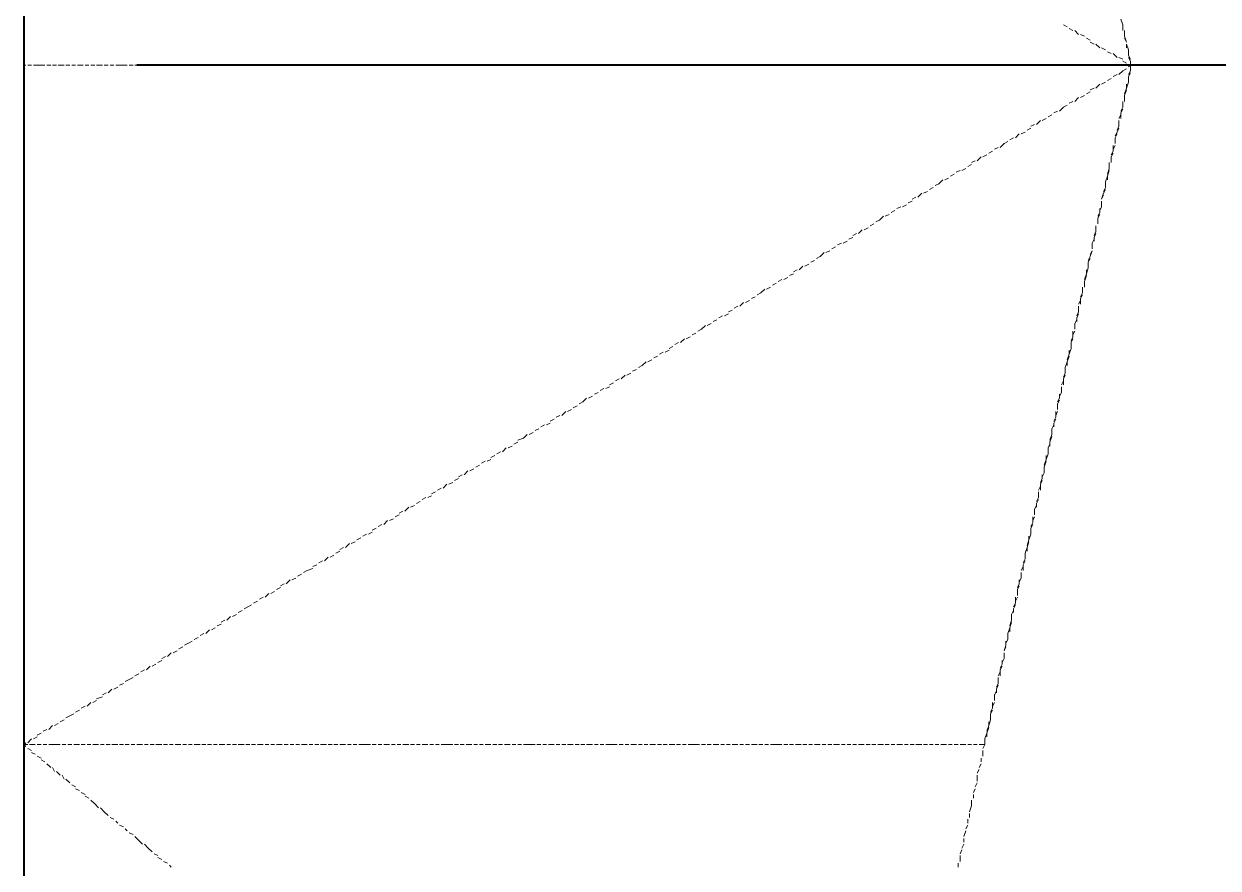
# Model space of a CAD drawing. Extents: x 8 to 21351, y 0 to 420.
# Drawn here: x 15812.59 to 15825.79, y 345.11 to 354.45 of the extents above; entities that cross this region are included whole.
import ezdxf

# ---------------------------------------------------------------- set-up
doc = ezdxf.new("R2010")
doc.units = 0

msp = doc.modelspace()

# ---------------------------------------------------------------- linework, layer by layer
at = {"color": 7, "lineweight": 40}
for p, q in [((15812.587, 397.743), (15812.587, 310.219)), ((15841.332, 353.991), (15813.836, 353.991))]:
    msp.add_line(p, q, dxfattribs=at)
at = {"color": 7, "lineweight": 25}
msp.add_line((15812.587, 357.568), (15812.587, 337.566), dxfattribs=at)
at = {"color": 7, "lineweight": 5}
for p, q in [((15812.587, 354.394), (15812.587, 354.436)), ((15824.081, 354.436), (15824.123, 354.415)), ((15824.737, 354.436), (15824.716, 354.499)), ((15824.737, 354.394), (15824.737, 354.436)), ((15824.737, 354.372), (15824.737, 354.415)), ((15812.587, 354.309), (15812.587, 354.372)), ((15812.587, 354.245), (15812.587, 354.288)), ((15824.144, 354.394), (15824.187, 354.372)), ((15824.208, 354.372), (15824.25, 354.33)), ((15824.271, 354.33), (15824.314, 354.309)), ((15824.335, 354.288), (15824.377, 354.267)), ((15824.758, 354.33), (15824.758, 354.372)), ((15824.758, 354.309), (15824.758, 354.351)), ((15824.779, 354.245), (15824.758, 354.309)), ((15824.779, 354.245), (15824.758, 354.288)), ((15812.587, 354.182), (15812.587, 354.224)), ((15812.587, 354.097), (15812.587, 354.161)), ((15824.377, 354.245), (15824.42, 354.224)), ((15824.441, 354.224), (15824.483, 354.182)), ((15824.504, 354.182), (15824.547, 354.161)), ((15824.801, 354.161), (15824.779, 354.224)), ((15824.779, 354.182), (15824.779, 354.224)), ((15824.801, 354.118), (15824.801, 354.161)), ((15812.587, 354.034), (15812.587, 354.097)), ((15812.587, 353.991), (15812.587, 354.012)), ((15824.568, 354.139), (15824.61, 354.118)), ((15824.631, 354.118), (15824.674, 354.076)), ((15824.695, 354.076), (15824.737, 354.055)), ((15824.737, 354.034), (15824.779, 354.012)), ((15824.801, 354.097), (15824.801, 354.139)), ((15824.822, 354.055), (15824.801, 354.097)), ((15824.822, 354.034), (15824.801, 354.076)), ((15824.822, 353.991), (15824.822, 354.034)), ((15824.822, 353.991), (15824.822, 354.012)), ((15812.609, 353.991), (15812.587, 353.991)), ((15812.587, 353.991), (15812.587, 353.949)), ((15812.587, 353.928), (15812.587, 353.885)), ((15812.672, 353.991), (15812.63, 353.991)), ((15812.757, 353.991), (15812.693, 353.991)), ((15812.82, 353.991), (15812.757, 353.991)), ((15812.884, 353.991), (15812.841, 353.991)), ((15812.947, 353.991), (15812.905, 353.991)), ((15813.032, 353.991), (15812.968, 353.991)), ((15813.095, 353.991), (15813.053, 353.991)), ((15813.159, 353.991), (15813.117, 353.991)), ((15813.244, 353.991), (15813.18, 353.991)), ((15813.307, 353.991), (15813.265, 353.991)), ((15813.371, 353.991), (15813.328, 353.991)), ((15813.455, 353.991), (15813.392, 353.991)), ((15813.519, 353.991), (15813.476, 353.991)), ((15813.582, 353.991), (15813.54, 353.991)), ((15813.667, 353.991), (15813.603, 353.991)), ((15813.73, 353.991), (15813.667, 353.991)), ((15813.794, 353.991), (15813.752, 353.991)), ((15813.857, 353.991), (15813.815, 353.991)), ((15813.942, 353.991), (15813.879, 353.991)), ((15814.006, 353.991), (15813.963, 353.991)), ((15814.069, 353.991), (15814.027, 353.991)), ((15814.154, 353.991), (15814.09, 353.991)), ((15814.217, 353.991), (15814.175, 353.991)), ((15814.281, 353.991), (15814.238, 353.991)), ((15814.365, 353.991), (15814.302, 353.991)), ((15814.429, 353.991), (15814.387, 353.991)), ((15814.492, 353.991), (15814.45, 353.991)), ((15814.577, 353.991), (15814.514, 353.991)), ((15814.641, 353.991), (15814.577, 353.991)), ((15814.704, 353.991), (15814.662, 353.991)), ((15814.768, 353.991), (15814.725, 353.991)), ((15814.852, 353.991), (15814.789, 353.991)), ((15814.916, 353.991), (15814.873, 353.991)), ((15814.979, 353.991), (15814.937, 353.991)), ((15815.064, 353.991), (15815, 353.991)), ((15815.127, 353.991), (15815.085, 353.991)), ((15815.191, 353.991), (15815.149, 353.991)), ((15815.276, 353.991), (15815.212, 353.991)), ((15815.339, 353.991), (15815.297, 353.991)), ((15815.403, 353.991), (15815.36, 353.991)), ((15815.487, 353.991), (15815.424, 353.991)), ((15815.551, 353.991), (15815.487, 353.991)), ((15815.614, 353.991), (15815.572, 353.991)), ((15815.678, 353.991), (15815.635, 353.991)), ((15815.762, 353.991), (15815.699, 353.991)), ((15815.826, 353.991), (15815.784, 353.991)), ((15815.889, 353.991), (15815.847, 353.991)), ((15815.974, 353.991), (15815.911, 353.991)), ((15816.038, 353.991), (15815.995, 353.991)), ((15816.101, 353.991), (15816.059, 353.991)), ((15816.186, 353.991), (15816.122, 353.991)), ((15816.249, 353.991), (15816.207, 353.991)), ((15816.313, 353.991), (15816.27, 353.991)), ((15816.397, 353.991), (15816.334, 353.991)), ((15816.461, 353.991), (15816.397, 353.991)), ((15816.524, 353.991), (15816.482, 353.991)), ((15816.588, 353.991), (15816.546, 353.991)), ((15816.673, 353.991), (15816.609, 353.991)), ((15816.736, 353.991), (15816.694, 353.991)), ((15816.8, 353.991), (15816.757, 353.991)), ((15816.884, 353.991), (15816.821, 353.991)), ((15816.948, 353.991), (15816.905, 353.991)), ((15817.011, 353.991), (15816.969, 353.991)), ((15817.096, 353.991), (15817.032, 353.991)), ((15817.159, 353.991), (15817.117, 353.991)), ((15817.223, 353.991), (15817.181, 353.991)), ((15817.286, 353.991), (15817.244, 353.991)), ((15817.371, 353.991), (15817.308, 353.991)), ((15817.435, 353.991), (15817.392, 353.991)), ((15817.498, 353.991), (15817.456, 353.991)), ((15817.583, 353.991), (15817.519, 353.991)), ((15817.646, 353.991), (15817.604, 353.991)), ((15817.71, 353.991), (15817.667, 353.991)), ((15817.794, 353.991), (15817.731, 353.991)), ((15817.858, 353.991), (15817.816, 353.991)), ((15817.921, 353.991), (15817.879, 353.991)), ((15818.006, 353.991), (15817.943, 353.991)), ((15818.07, 353.991), (15818.027, 353.991)), ((15818.133, 353.991), (15818.091, 353.991)), ((15818.197, 353.991), (15818.154, 353.991)), ((15818.281, 353.991), (15818.218, 353.991)), ((15818.345, 353.991), (15818.302, 353.991)), ((15818.408, 353.991), (15818.366, 353.991)), ((15818.493, 353.991), (15818.429, 353.991)), ((15818.556, 353.991), (15818.514, 353.991)), ((15818.62, 353.991), (15818.578, 353.991)), ((15818.705, 353.991), (15818.641, 353.991)), ((15818.768, 353.991), (15818.726, 353.991)), ((15818.832, 353.991), (15818.789, 353.991)), ((15818.916, 353.991), (15818.853, 353.991)), ((15818.98, 353.991), (15818.937, 353.991)), ((15819.043, 353.991), (15819.001, 353.991)), ((15819.107, 353.991), (15819.064, 353.991)), ((15819.191, 353.991), (15819.128, 353.991)), ((15819.255, 353.991), (15819.213, 353.991)), ((15819.318, 353.991), (15819.276, 353.991)), ((15819.403, 353.991), (15819.34, 353.991)), ((15819.467, 353.991), (15819.424, 353.991)), ((15819.53, 353.991), (15819.488, 353.991)), ((15819.615, 353.991), (15819.551, 353.991)), ((15819.678, 353.991), (15819.636, 353.991)), ((15819.742, 353.991), (15819.699, 353.991)), ((15819.826, 353.991), (15819.763, 353.991)), ((15819.89, 353.991), (15819.826, 353.991)), ((15819.953, 353.991), (15819.911, 353.991)), ((15820.017, 353.991), (15819.975, 353.991)), ((15820.102, 353.991), (15820.038, 353.991)), ((15820.165, 353.991), (15820.123, 353.991)), ((15820.229, 353.991), (15820.186, 353.991)), ((15820.313, 353.991), (15820.25, 353.991)), ((15820.377, 353.991), (15820.334, 353.991)), ((15820.44, 353.991), (15820.398, 353.991)), ((15820.525, 353.991), (15820.461, 353.991)), ((15820.588, 353.991), (15820.546, 353.991)), ((15820.652, 353.991), (15820.61, 353.991)), ((15820.737, 353.991), (15820.673, 353.991)), ((15820.8, 353.991), (15820.737, 353.991)), ((15820.864, 353.991), (15820.821, 353.991)), ((15820.927, 353.991), (15820.885, 353.991)), ((15821.012, 353.991), (15820.948, 353.991)), ((15821.075, 353.991), (15821.033, 353.991)), ((15821.139, 353.991), (15821.096, 353.991)), ((15821.223, 353.991), (15821.16, 353.991)), ((15821.287, 353.991), (15821.245, 353.991)), ((15821.35, 353.991), (15821.308, 353.991)), ((15821.435, 353.991), (15821.372, 353.991)), ((15821.499, 353.991), (15821.456, 353.991)), ((15821.562, 353.991), (15821.52, 353.991)), ((15821.647, 353.991), (15821.583, 353.991)), ((15821.71, 353.991), (15821.647, 353.991)), ((15821.774, 353.991), (15821.731, 353.991)), ((15821.837, 353.991), (15821.795, 353.991)), ((15821.922, 353.991), (15821.858, 353.991)), ((15821.985, 353.991), (15821.943, 353.991)), ((15822.049, 353.991), (15822.007, 353.991)), ((15822.134, 353.991), (15822.07, 353.991)), ((15822.197, 353.991), (15822.155, 353.991)), ((15822.261, 353.991), (15822.218, 353.991)), ((15822.345, 353.991), (15822.282, 353.991)), ((15822.409, 353.991), (15822.366, 353.991)), ((15822.472, 353.991), (15822.43, 353.991)), ((15822.557, 353.991), (15822.493, 353.991)), ((15822.62, 353.991), (15822.557, 353.991)), ((15822.684, 353.991), (15822.642, 353.991)), ((15822.747, 353.991), (15822.705, 353.991)), ((15822.832, 353.991), (15822.769, 353.991)), ((15822.896, 353.991), (15822.853, 353.991)), ((15822.959, 353.991), (15822.917, 353.991)), ((15823.044, 353.991), (15822.98, 353.991)), ((15823.107, 353.991), (15823.065, 353.991)), ((15823.171, 353.991), (15823.128, 353.991)), ((15823.255, 353.991), (15823.192, 353.991)), ((15823.319, 353.991), (15823.277, 353.991)), ((15823.382, 353.991), (15823.34, 353.991)), ((15823.467, 353.991), (15823.404, 353.991)), ((15823.531, 353.991), (15823.467, 353.991)), ((15823.594, 353.991), (15823.552, 353.991)), ((15823.658, 353.991), (15823.615, 353.991)), ((15823.742, 353.991), (15823.679, 353.991)), ((15823.806, 353.991), (15823.763, 353.991)), ((15823.869, 353.991), (15823.827, 353.991)), ((15823.954, 353.991), (15823.89, 353.991)), ((15824.017, 353.991), (15823.975, 353.991)), ((15824.081, 353.991), (15824.039, 353.991)), ((15824.166, 353.991), (15824.102, 353.991)), ((15824.229, 353.991), (15824.187, 353.991)), ((15824.293, 353.991), (15824.25, 353.991)), ((15824.377, 353.991), (15824.314, 353.991)), ((15824.441, 353.991), (15824.377, 353.991)), ((15824.504, 353.991), (15824.462, 353.991)), ((15824.568, 353.991), (15824.525, 353.991)), ((15824.652, 353.991), (15824.589, 353.991)), ((15824.631, 353.864), (15824.674, 353.885)), ((15824.716, 353.991), (15824.674, 353.991)), ((15824.695, 353.885), (15824.737, 353.928)), ((15824.779, 353.991), (15824.737, 353.991)), ((15824.737, 353.928), (15824.779, 353.949)), ((15824.801, 353.97), (15824.822, 353.991)), ((15824.801, 353.991), (15824.822, 353.991)), ((15824.822, 353.991), (15824.801, 353.991)), ((15824.801, 353.885), (15824.822, 353.928)), ((15824.801, 353.864), (15824.822, 353.907)), ((15824.822, 353.928), (15824.822, 353.991)), ((15824.822, 353.991), (15824.822, 353.949)), ((15812.587, 353.864), (15812.587, 353.801)), ((15812.587, 353.78), (15812.587, 353.737)), ((15824.441, 353.737), (15824.483, 353.78)), ((15824.504, 353.78), (15824.547, 353.801)), ((15824.568, 353.822), (15824.61, 353.843)), ((15824.801, 353.801), (15824.779, 353.737)), ((15824.779, 353.737), (15824.779, 353.78)), ((15824.801, 353.864), (15824.801, 353.822)), ((15824.801, 353.801), (15824.801, 353.843)), ((15812.587, 353.716), (15812.587, 353.674)), ((15812.587, 353.653), (15812.587, 353.589)), ((15824.208, 353.589), (15824.25, 353.632)), ((15824.271, 353.632), (15824.314, 353.653)), ((15824.335, 353.674), (15824.377, 353.695)), ((15824.377, 353.716), (15824.42, 353.737)), ((15824.779, 353.737), (15824.758, 353.674)), ((15824.758, 353.653), (15824.779, 353.716)), ((15824.758, 353.589), (15824.758, 353.653)), ((15824.758, 353.653), (15824.758, 353.61)), ((15812.587, 353.568), (15812.587, 353.526)), ((15812.587, 353.505), (15812.587, 353.462)), ((15823.975, 353.462), (15824.017, 353.483)), ((15824.039, 353.483), (15824.081, 353.526)), ((15824.081, 353.526), (15824.123, 353.547)), ((15824.144, 353.568), (15824.187, 353.589)), ((15824.737, 353.526), (15824.716, 353.483)), ((15824.716, 353.462), (15824.737, 353.505)), ((15824.737, 353.589), (15824.737, 353.547)), ((15824.737, 353.526), (15824.737, 353.568)), ((15812.587, 353.441), (15812.587, 353.377)), ((15812.587, 353.356), (15812.587, 353.314)), ((15823.785, 353.335), (15823.827, 353.377)), ((15823.848, 353.377), (15823.89, 353.399)), ((15823.912, 353.42), (15823.954, 353.441)), ((15824.695, 353.399), (15824.716, 353.441)), ((15824.695, 353.314), (15824.695, 353.377)), ((15824.695, 353.377), (15824.695, 353.335)), ((15824.716, 353.462), (15824.716, 353.399)), ((15812.587, 353.293), (15812.587, 353.25)), ((15812.587, 353.229), (15812.587, 353.187)), ((15823.552, 353.187), (15823.594, 353.229)), ((15823.615, 353.229), (15823.658, 353.25)), ((15823.679, 353.272), (15823.721, 353.293)), ((15823.721, 353.314), (15823.763, 353.335)), ((15824.674, 353.25), (15824.652, 353.208)), ((15824.652, 353.187), (15824.674, 353.229)), ((15824.695, 353.314), (15824.674, 353.272)), ((15824.674, 353.25), (15824.695, 353.293)), ((15812.587, 353.166), (15812.587, 353.102)), ((15823.382, 353.081), (15823.425, 353.123)), ((15823.425, 353.123), (15823.467, 353.145)), ((15823.488, 353.166), (15823.531, 353.187)), ((15824.631, 353.039), (15824.631, 353.102)), ((15824.652, 353.102), (15824.631, 353.06)), ((15824.652, 353.187), (15824.652, 353.123)), ((15824.652, 353.123), (15824.652, 353.166)), ((15812.587, 353.081), (15812.587, 353.039)), ((15812.587, 353.018), (15812.587, 352.975)), ((15812.587, 352.954), (15812.587, 352.891)), ((15823.128, 352.933), (15823.171, 352.975)), ((15823.192, 352.975), (15823.234, 352.997)), ((15823.255, 353.018), (15823.298, 353.039)), ((15823.319, 353.06), (15823.361, 353.081)), ((15824.631, 353.039), (15824.61, 352.997)), ((15824.61, 352.975), (15824.631, 353.018)), ((15824.61, 352.975), (15824.61, 352.933)), ((15824.61, 352.912), (15824.61, 352.954)), ((15812.587, 352.87), (15812.587, 352.827)), ((15822.896, 352.806), (15822.938, 352.827)), ((15822.959, 352.827), (15823.001, 352.848)), ((15823.023, 352.87), (15823.065, 352.891)), ((15823.065, 352.912), (15823.107, 352.933)), ((15824.589, 352.848), (15824.568, 352.785)), ((15824.568, 352.764), (15824.589, 352.827)), ((15824.589, 352.912), (15824.589, 352.848)), ((15824.589, 352.848), (15824.589, 352.891)), ((15812.587, 352.806), (15812.587, 352.764)), ((15812.587, 352.742), (15812.587, 352.679)), ((15822.705, 352.679), (15822.747, 352.721)), ((15822.769, 352.721), (15822.811, 352.742)), ((15822.832, 352.764), (15822.874, 352.785)), ((15824.547, 352.7), (15824.568, 352.764)), ((15824.547, 352.7), (15824.547, 352.658)), ((15824.568, 352.764), (15824.568, 352.721)), ((15812.587, 352.658), (15812.587, 352.615)), ((15812.587, 352.594), (15812.587, 352.552)), ((15822.472, 352.531), (15822.515, 352.573)), ((15822.536, 352.573), (15822.578, 352.594)), ((15822.599, 352.615), (15822.642, 352.637)), ((15822.663, 352.658), (15822.705, 352.679)), ((15824.525, 352.573), (15824.504, 352.51)), ((15824.547, 352.637), (15824.525, 352.594)), ((15824.525, 352.573), (15824.547, 352.615)), ((15824.547, 352.637), (15824.547, 352.679)), ((15812.587, 352.531), (15812.587, 352.467)), ((15812.587, 352.446), (15812.587, 352.404)), ((15822.303, 352.425), (15822.345, 352.446)), ((15822.366, 352.467), (15822.409, 352.488)), ((15822.409, 352.51), (15822.451, 352.531)), ((15824.504, 352.51), (15824.525, 352.552)), ((15824.504, 352.425), (15824.504, 352.488)), ((15824.504, 352.488), (15824.504, 352.446)), ((15812.587, 352.383), (15812.587, 352.34)), ((15812.587, 352.319), (15812.587, 352.277)), ((15822.049, 352.277), (15822.091, 352.319)), ((15822.112, 352.319), (15822.155, 352.34)), ((15822.176, 352.361), (15822.218, 352.383)), ((15822.239, 352.404), (15822.282, 352.425)), ((15824.483, 352.361), (15824.462, 352.319)), ((15824.462, 352.298), (15824.483, 352.34)), ((15824.462, 352.298), (15824.462, 352.235)), ((15824.504, 352.425), (15824.483, 352.383)), ((15824.483, 352.361), (15824.483, 352.404)), ((15812.587, 352.256), (15812.587, 352.192)), ((15812.587, 352.171), (15812.587, 352.129)), ((15821.816, 352.129), (15821.858, 352.171)), ((15821.88, 352.171), (15821.922, 352.192)), ((15821.943, 352.213), (15821.985, 352.235)), ((15822.007, 352.256), (15822.049, 352.277)), ((15824.441, 352.15), (15824.441, 352.213)), ((15824.441, 352.213), (15824.441, 352.171)), ((15824.462, 352.235), (15824.462, 352.277)), ((15812.587, 352.108), (15812.587, 352.065)), ((15812.587, 352.044), (15812.587, 351.98)), ((15821.647, 352.023), (15821.689, 352.044)), ((15821.71, 352.065), (15821.753, 352.086)), ((15821.753, 352.108), (15821.795, 352.129)), ((15824.398, 352.023), (15824.42, 352.065)), ((15824.441, 352.15), (15824.42, 352.108)), ((15824.42, 352.086), (15824.441, 352.129)), ((15824.42, 352.086), (15824.42, 352.044)), ((15812.587, 351.959), (15812.587, 351.917)), ((15821.393, 351.875), (15821.435, 351.917)), ((15821.456, 351.917), (15821.499, 351.938)), ((15821.52, 351.959), (15821.562, 351.98)), ((15821.583, 352.002), (15821.626, 352.023)), ((15824.377, 351.875), (15824.398, 351.938)), ((15824.398, 351.938), (15824.377, 351.896)), ((15824.398, 352.023), (15824.398, 351.959)), ((15824.398, 351.959), (15824.398, 352.002)), ((15812.587, 351.896), (15812.587, 351.853)), ((15812.587, 351.832), (15812.587, 351.769)), ((15821.16, 351.726), (15821.202, 351.769)), ((15821.223, 351.769), (15821.266, 351.79)), ((15821.287, 351.811), (15821.329, 351.832)), ((15821.35, 351.853), (15821.393, 351.875)), ((15824.377, 351.875), (15824.356, 351.832)), ((15824.356, 351.811), (15824.377, 351.853)), ((15824.356, 351.811), (15824.356, 351.769)), ((15824.356, 351.748), (15824.356, 351.79)), ((15812.587, 351.748), (15812.587, 351.705)), ((15812.587, 351.684), (15812.587, 351.642)), ((15820.991, 351.621), (15821.033, 351.642)), ((15821.054, 351.663), (15821.096, 351.684)), ((15821.096, 351.705), (15821.139, 351.726)), ((15824.335, 351.684), (15824.314, 351.621)), ((15824.314, 351.599), (15824.335, 351.663)), ((15824.356, 351.748), (15824.335, 351.684)), ((15824.335, 351.684), (15824.335, 351.726)), ((15812.587, 351.621), (15812.587, 351.557)), ((15812.587, 351.536), (15812.587, 351.494)), ((15820.737, 351.473), (15820.779, 351.515)), ((15820.8, 351.515), (15820.842, 351.536)), ((15820.864, 351.557), (15820.906, 351.578)), ((15820.927, 351.599), (15820.969, 351.621)), ((15824.293, 351.536), (15824.293, 351.494)), ((15824.293, 351.473), (15824.293, 351.515)), ((15824.314, 351.536), (15824.314, 351.599)), ((15824.314, 351.599), (15824.314, 351.557)), ((15812.587, 351.473), (15812.587, 351.43)), ((15812.587, 351.409), (15812.587, 351.367)), ((15820.567, 351.367), (15820.61, 351.388)), ((15820.631, 351.409), (15820.673, 351.43)), ((15820.694, 351.451), (15820.737, 351.473)), ((15824.25, 351.346), (15824.271, 351.388)), ((15824.293, 351.473), (15824.271, 351.43)), ((15824.271, 351.409), (15824.293, 351.451)), ((15824.271, 351.409), (15824.271, 351.346)), ((15812.587, 351.346), (15812.587, 351.282)), ((15812.587, 351.261), (15812.587, 351.218)), ((15820.334, 351.218), (15820.377, 351.24)), ((15820.377, 351.261), (15820.419, 351.282)), ((15820.44, 351.303), (15820.483, 351.324)), ((15820.504, 351.324), (15820.546, 351.367)), ((15824.25, 351.261), (15824.229, 351.218)), ((15824.229, 351.197), (15824.25, 351.24)), ((15824.25, 351.261), (15824.25, 351.324)), ((15824.25, 351.324), (15824.25, 351.282)), ((15812.587, 351.197), (15812.587, 351.155)), ((15812.587, 351.134), (15812.587, 351.07)), ((15820.08, 351.07), (15820.123, 351.113)), ((15820.144, 351.113), (15820.186, 351.134)), ((15820.207, 351.155), (15820.25, 351.176)), ((15820.271, 351.197), (15820.313, 351.218)), ((15824.208, 351.134), (15824.229, 351.176)), ((15824.208, 351.134), (15824.208, 351.07)), ((15824.208, 351.07), (15824.208, 351.113)), ((15824.229, 351.197), (15824.229, 351.155)), ((15812.587, 351.049), (15812.587, 351.007)), ((15812.587, 350.986), (15812.587, 350.943)), ((15819.911, 350.964), (15819.953, 350.986)), ((15819.975, 351.007), (15820.017, 351.028)), ((15820.038, 351.049), (15820.08, 351.07)), ((15824.187, 350.986), (15824.166, 350.943)), ((15824.187, 350.986), (15824.187, 351.049)), ((15824.208, 351.049), (15824.187, 351.007)), ((15812.587, 350.922), (15812.587, 350.859)), ((15819.721, 350.859), (15819.763, 350.88)), ((15819.784, 350.901), (15819.826, 350.922)), ((15819.848, 350.922), (15819.89, 350.964)), ((15824.166, 350.859), (15824.144, 350.795)), ((15824.166, 350.922), (15824.187, 350.964)), ((15824.166, 350.922), (15824.166, 350.88)), ((15824.166, 350.859), (15824.166, 350.901)), ((15812.587, 350.837), (15812.587, 350.795)), ((15812.587, 350.774), (15812.587, 350.732)), ((15812.587, 350.711), (15812.587, 350.647)), ((15819.424, 350.668), (15819.467, 350.711)), ((15819.488, 350.711), (15819.53, 350.732)), ((15819.551, 350.753), (15819.594, 350.774)), ((15819.615, 350.795), (15819.657, 350.816)), ((15819.678, 350.816), (15819.721, 350.837)), ((15824.102, 350.647), (15824.123, 350.711)), ((15824.144, 350.795), (15824.123, 350.732)), ((15824.123, 350.711), (15824.144, 350.774)), ((15824.123, 350.711), (15824.123, 350.668)), ((15824.144, 350.795), (15824.144, 350.837)), ((15812.587, 350.626), (15812.587, 350.584)), ((15819.255, 350.562), (15819.297, 350.584)), ((15819.318, 350.605), (15819.361, 350.626)), ((15819.382, 350.647), (15819.424, 350.668)), ((15824.102, 350.584), (15824.081, 350.541)), ((15824.102, 350.647), (15824.102, 350.605)), ((15824.102, 350.584), (15824.102, 350.626)), ((15812.587, 350.562), (15812.587, 350.52)), ((15812.587, 350.499), (15812.587, 350.456)), ((15819.064, 350.456), (15819.107, 350.478)), ((15819.128, 350.499), (15819.17, 350.52)), ((15819.191, 350.52), (15819.234, 350.562)), ((15824.06, 350.456), (15824.081, 350.499)), ((15824.081, 350.52), (15824.102, 350.562)), ((15824.081, 350.52), (15824.081, 350.456)), ((15812.587, 350.435), (15812.587, 350.372)), ((15812.587, 350.351), (15812.587, 350.308)), ((15818.832, 350.308), (15818.874, 350.329)), ((15818.895, 350.351), (15818.937, 350.372)), ((15818.959, 350.393), (15819.001, 350.414)), ((15819.022, 350.414), (15819.064, 350.435)), ((15824.06, 350.372), (15824.039, 350.329)), ((15824.039, 350.308), (15824.039, 350.351)), ((15824.06, 350.372), (15824.06, 350.435)), ((15824.06, 350.435), (15824.06, 350.393)), ((15812.587, 350.287), (15812.587, 350.245)), ((15812.587, 350.224), (15812.587, 350.16)), ((15818.599, 350.16), (15818.641, 350.181)), ((15818.662, 350.202), (15818.705, 350.224)), ((15818.726, 350.245), (15818.768, 350.266)), ((15818.768, 350.266), (15818.81, 350.308)), ((15824.039, 350.308), (15824.017, 350.266)), ((15824.017, 350.245), (15824.039, 350.287)), ((15824.017, 350.245), (15824.017, 350.181)), ((15824.017, 350.181), (15824.017, 350.224)), ((15812.587, 350.139), (15812.587, 350.097)), ((15812.587, 350.075), (15812.587, 350.033)), ((15818.408, 350.054), (15818.451, 350.075)), ((15818.472, 350.097), (15818.514, 350.118)), ((15818.535, 350.118), (15818.578, 350.16)), ((15823.996, 350.097), (15823.975, 350.054)), ((15823.975, 350.033), (15823.996, 350.075)), ((15823.996, 350.097), (15823.996, 350.16)), ((15824.017, 350.16), (15823.996, 350.118)), ((15812.587, 350.012), (15812.587, 349.949)), ((15812.587, 349.927), (15812.587, 349.885)), ((15818.175, 349.906), (15818.218, 349.927)), ((15818.239, 349.949), (15818.281, 349.97)), ((15818.302, 349.991), (15818.345, 350.012)), ((15818.366, 350.012), (15818.408, 350.033)), ((15823.954, 349.97), (15823.975, 350.012)), ((15823.954, 349.97), (15823.954, 349.906)), ((15823.954, 349.906), (15823.954, 349.949)), ((15823.975, 350.033), (15823.975, 349.991)), ((15812.587, 349.864), (15812.587, 349.822)), ((15812.587, 349.8), (15812.587, 349.737)), ((15818.006, 349.8), (15818.048, 349.822)), ((15818.048, 349.843), (15818.112, 349.864)), ((15818.112, 349.864), (15818.154, 349.906)), ((15823.912, 349.758), (15823.933, 349.8)), ((15823.954, 349.906), (15823.933, 349.843)), ((15823.933, 349.822), (15823.954, 349.885)), ((15823.933, 349.822), (15823.933, 349.779)), ((15812.587, 349.716), (15812.587, 349.673)), ((15817.752, 349.652), (15817.794, 349.673)), ((15817.816, 349.694), (15817.858, 349.716)), ((15817.879, 349.716), (15817.921, 349.758)), ((15817.943, 349.758), (15817.985, 349.779)), ((15823.912, 349.694), (15823.89, 349.631)), ((15823.89, 349.631), (15823.89, 349.673)), ((15823.912, 349.758), (15823.912, 349.716)), ((15823.912, 349.694), (15823.912, 349.737)), ((15812.587, 349.652), (15812.587, 349.61)), ((15812.587, 349.589), (15812.587, 349.546)), ((15812.587, 349.525), (15812.587, 349.462)), ((15817.519, 349.504), (15817.562, 349.525)), ((15817.583, 349.546), (15817.625, 349.567)), ((15817.646, 349.589), (15817.689, 349.61)), ((15817.71, 349.61), (15817.752, 349.631)), ((15823.89, 349.631), (15823.869, 349.567)), ((15823.869, 349.546), (15823.89, 349.61)), ((15823.869, 349.483), (15823.869, 349.546)), ((15823.869, 349.546), (15823.869, 349.504)), ((15812.587, 349.44), (15812.587, 349.398)), ((15817.35, 349.398), (15817.392, 349.419)), ((15817.392, 349.44), (15817.435, 349.462)), ((15817.456, 349.462), (15817.498, 349.504)), ((15823.848, 349.419), (15823.827, 349.377)), ((15823.827, 349.356), (15823.848, 349.398)), ((15823.869, 349.483), (15823.848, 349.44)), ((15823.848, 349.419), (15823.848, 349.462)), ((15812.587, 349.377), (15812.587, 349.335)), ((15812.587, 349.313), (15812.587, 349.25)), ((15817.096, 349.25), (15817.138, 349.271)), ((15817.159, 349.292), (15817.202, 349.313)), ((15817.223, 349.313), (15817.265, 349.356)), ((15817.286, 349.356), (15817.329, 349.377)), ((15823.806, 349.292), (15823.827, 349.335)), ((15823.806, 349.208), (15823.806, 349.271)), ((15823.806, 349.271), (15823.806, 349.229)), ((15823.827, 349.356), (15823.827, 349.292)), ((15812.587, 349.229), (15812.587, 349.187)), ((15812.587, 349.165), (15812.587, 349.123)), ((15816.927, 349.144), (15816.969, 349.165)), ((15816.99, 349.187), (15817.032, 349.208)), ((15817.054, 349.208), (15817.096, 349.229)), ((15823.806, 349.208), (15823.785, 349.165)), ((15823.785, 349.144), (15823.806, 349.187)), ((15823.785, 349.144), (15823.785, 349.102)), ((15812.587, 349.102), (15812.587, 349.038)), ((15812.587, 349.017), (15812.587, 348.975)), ((15816.694, 348.996), (15816.736, 349.017)), ((15816.736, 349.038), (15816.778, 349.06)), ((15816.8, 349.06), (15816.842, 349.102)), ((15816.863, 349.102), (15816.905, 349.123)), ((15823.742, 348.932), (15823.742, 348.996)), ((15823.763, 348.996), (15823.742, 348.954)), ((15823.763, 349.081), (15823.785, 349.123)), ((15823.763, 349.081), (15823.763, 349.017)), ((15823.763, 349.017), (15823.763, 349.06)), ((15812.587, 348.954), (15812.587, 348.911)), ((15812.587, 348.89), (15812.587, 348.827)), ((15816.44, 348.848), (15816.482, 348.869)), ((15816.503, 348.89), (15816.546, 348.911)), ((15816.567, 348.911), (15816.609, 348.954)), ((15816.63, 348.954), (15816.673, 348.975)), ((15823.742, 348.932), (15823.721, 348.89)), ((15823.721, 348.869), (15823.742, 348.911)), ((15823.721, 348.869), (15823.721, 348.827)), ((15812.587, 348.805), (15812.587, 348.763)), ((15812.587, 348.742), (15812.587, 348.7)), ((15816.27, 348.742), (15816.313, 348.763)), ((15816.334, 348.784), (15816.376, 348.805)), ((15816.397, 348.805), (15816.44, 348.827)), ((15823.7, 348.742), (15823.679, 348.678)), ((15823.721, 348.805), (15823.7, 348.742)), ((15823.7, 348.742), (15823.7, 348.784)), ((15823.721, 348.805), (15823.721, 348.848)), ((15812.587, 348.678), (15812.587, 348.636)), ((15812.587, 348.615), (15812.587, 348.551)), ((15816.038, 348.594), (15816.08, 348.615)), ((15816.08, 348.636), (15816.122, 348.657)), ((15816.143, 348.657), (15816.186, 348.7)), ((15816.207, 348.7), (15816.249, 348.721)), ((15823.658, 348.594), (15823.679, 348.657)), ((15823.679, 348.657), (15823.7, 348.721)), ((15823.679, 348.657), (15823.679, 348.615)), ((15812.587, 348.53), (15812.587, 348.488)), ((15812.587, 348.467), (15812.587, 348.425)), ((15815.784, 348.446), (15815.826, 348.467)), ((15815.847, 348.488), (15815.889, 348.509)), ((15815.911, 348.509), (15815.953, 348.551)), ((15815.974, 348.551), (15816.016, 348.573)), ((15823.658, 348.53), (15823.636, 348.488)), ((15823.636, 348.467), (15823.658, 348.509)), ((15823.636, 348.467), (15823.636, 348.403)), ((15823.658, 348.594), (15823.658, 348.551)), ((15823.658, 348.53), (15823.658, 348.573)), ((15812.587, 348.403), (15812.587, 348.34)), ((15815.614, 348.34), (15815.657, 348.361)), ((15815.678, 348.382), (15815.72, 348.403)), ((15815.72, 348.403), (15815.784, 348.425)), ((15823.615, 348.403), (15823.636, 348.446)), ((15823.615, 348.319), (15823.615, 348.382)), ((15823.615, 348.382), (15823.615, 348.34)), ((15812.587, 348.319), (15812.587, 348.276)), ((15812.587, 348.255), (15812.587, 348.213)), ((15815.381, 348.192), (15815.424, 348.213)), ((15815.424, 348.234), (15815.466, 348.255)), ((15815.487, 348.255), (15815.53, 348.298)), ((15815.551, 348.298), (15815.593, 348.319)), ((15823.594, 348.255), (15823.573, 348.213)), ((15823.573, 348.192), (15823.594, 348.234)), ((15823.615, 348.319), (15823.594, 348.276)), ((15823.594, 348.255), (15823.594, 348.298)), ((15812.587, 348.192), (15812.587, 348.128)), ((15812.587, 348.107), (15812.587, 348.065)), ((15815.191, 348.086), (15815.233, 348.107)), ((15815.254, 348.107), (15815.297, 348.149)), ((15815.318, 348.149), (15815.36, 348.17)), ((15823.552, 348.043), (15823.552, 348.107)), ((15823.573, 348.107), (15823.552, 348.065)), ((15823.573, 348.192), (15823.573, 348.128)), ((15823.573, 348.128), (15823.573, 348.17)), ((15812.587, 348.043), (15812.587, 348.001)), ((15812.587, 347.98), (15812.587, 347.916)), ((15814.958, 347.938), (15815, 347.959)), ((15815.022, 347.98), (15815.064, 348.001)), ((15815.064, 348.001), (15815.106, 348.022)), ((15815.127, 348.043), (15815.17, 348.065)), ((15823.509, 347.916), (15823.531, 347.959)), ((15823.552, 348.043), (15823.531, 348.001)), ((15823.531, 347.98), (15823.552, 348.022)), ((15823.531, 347.98), (15823.531, 347.938)), ((15812.587, 347.895), (15812.587, 347.853)), ((15812.587, 347.832), (15812.587, 347.789)), ((15814.725, 347.789), (15814.768, 347.811)), ((15814.768, 347.832), (15814.81, 347.853)), ((15814.831, 347.853), (15814.873, 347.895)), ((15814.895, 347.895), (15814.937, 347.916)), ((15823.509, 347.853), (15823.488, 347.789)), ((15823.488, 347.768), (15823.509, 347.832)), ((15823.509, 347.916), (15823.509, 347.853)), ((15823.509, 347.853), (15823.509, 347.895)), ((15812.587, 347.768), (15812.587, 347.726)), ((15812.587, 347.705), (15812.587, 347.641)), ((15814.535, 347.684), (15814.577, 347.705)), ((15814.598, 347.705), (15814.641, 347.747)), ((15814.662, 347.747), (15814.704, 347.768)), ((15823.467, 347.705), (15823.488, 347.768)), ((15823.467, 347.705), (15823.467, 347.663)), ((15823.467, 347.641), (15823.467, 347.684)), ((15823.488, 347.768), (15823.488, 347.726)), ((15812.587, 347.62), (15812.587, 347.578)), ((15812.587, 347.557), (15812.587, 347.514)), ((15814.302, 347.536), (15814.344, 347.557)), ((15814.365, 347.578), (15814.408, 347.599)), ((15814.408, 347.599), (15814.45, 347.62)), ((15814.471, 347.641), (15814.514, 347.663)), ((15823.446, 347.578), (15823.425, 347.514)), ((15823.425, 347.514), (15823.446, 347.557)), ((15823.467, 347.641), (15823.446, 347.599)), ((15823.446, 347.578), (15823.446, 347.62)), ((15812.587, 347.493), (15812.587, 347.43)), ((15812.587, 347.408), (15812.587, 347.366)), ((15814.069, 347.387), (15814.111, 347.408)), ((15814.111, 347.43), (15814.154, 347.451)), ((15814.175, 347.451), (15814.217, 347.493)), ((15814.238, 347.493), (15814.281, 347.514)), ((15823.425, 347.43), (15823.404, 347.387)), ((15823.404, 347.366), (15823.404, 347.408)), ((15823.425, 347.43), (15823.425, 347.493)), ((15823.425, 347.493), (15823.425, 347.451)), ((15812.587, 347.345), (15812.587, 347.303)), ((15812.587, 347.281), (15812.587, 347.218)), ((15813.879, 347.281), (15813.921, 347.303)), ((15813.942, 347.303), (15813.984, 347.345)), ((15814.006, 347.345), (15814.048, 347.366)), ((15823.361, 347.239), (15823.382, 347.281)), ((15823.404, 347.366), (15823.382, 347.324)), ((15823.382, 347.303), (15823.404, 347.345)), ((15823.382, 347.303), (15823.382, 347.239)), ((15812.587, 347.197), (15812.587, 347.154)), ((15813.646, 347.133), (15813.688, 347.154)), ((15813.709, 347.176), (15813.752, 347.197)), ((15813.752, 347.197), (15813.794, 347.218)), ((15813.815, 347.239), (15813.857, 347.26)), ((15823.361, 347.154), (15823.34, 347.112)), ((15823.361, 347.154), (15823.361, 347.218)), ((15823.361, 347.218), (15823.361, 347.176)), ((15812.587, 347.133), (15812.587, 347.091)), ((15812.587, 347.07), (15812.587, 347.006)), ((15813.455, 347.027), (15813.498, 347.049)), ((15813.519, 347.049), (15813.561, 347.091)), ((15813.582, 347.091), (15813.625, 347.112)), ((15823.319, 347.027), (15823.34, 347.07)), ((15823.319, 347.027), (15823.319, 346.964)), ((15823.34, 347.091), (15823.361, 347.133)), ((15823.34, 347.091), (15823.34, 347.049)), ((15812.587, 346.985), (15812.587, 346.943)), ((15812.587, 346.922), (15812.587, 346.879)), ((15813.222, 346.879), (15813.265, 346.901)), ((15813.286, 346.901), (15813.328, 346.943)), ((15813.349, 346.943), (15813.392, 346.964)), ((15813.392, 346.985), (15813.455, 347.006)), ((15823.298, 346.879), (15823.298, 346.943)), ((15823.319, 346.943), (15823.298, 346.901)), ((15823.319, 346.964), (15823.319, 347.006)), ((15812.587, 346.858), (15812.587, 346.816)), ((15812.587, 346.795), (15812.587, 346.731)), ((15812.99, 346.731), (15813.032, 346.752)), ((15813.053, 346.774), (15813.095, 346.795)), ((15813.095, 346.795), (15813.138, 346.816)), ((15813.159, 346.837), (15813.201, 346.858)), ((15823.277, 346.752), (15823.255, 346.689)), ((15823.298, 346.879), (15823.277, 346.837)), ((15823.277, 346.816), (15823.298, 346.858)), ((15823.277, 346.816), (15823.277, 346.774)), ((15823.277, 346.752), (15823.277, 346.795)), ((15812.587, 346.71), (15812.587, 346.668)), ((15812.587, 346.646), (15812.587, 346.604)), ((15812.799, 346.625), (15812.841, 346.646)), ((15812.863, 346.646), (15812.905, 346.689)), ((15812.926, 346.689), (15812.968, 346.71)), ((15823.255, 346.689), (15823.234, 346.625)), ((15823.234, 346.604), (15823.255, 346.668)), ((15823.255, 346.689), (15823.255, 346.731)), ((15812.587, 346.583), (15812.587, 346.519)), ((15812.587, 346.477), (15812.609, 346.498)), ((15812.587, 346.498), (15812.587, 346.456)), ((15812.63, 346.498), (15812.672, 346.541)), ((15812.693, 346.541), (15812.736, 346.562)), ((15812.736, 346.583), (15812.778, 346.604)), ((15823.213, 346.541), (15823.234, 346.604)), ((15823.213, 346.541), (15823.213, 346.498)), ((15823.213, 346.477), (15823.213, 346.519)), ((15823.234, 346.604), (15823.234, 346.562)), ((15812.587, 346.477), (15812.63, 346.477)), ((15812.609, 346.456), (15812.587, 346.477)), ((15812.587, 346.435), (15812.587, 346.392)), ((15812.587, 346.371), (15812.587, 346.308)), ((15812.672, 346.414), (15812.63, 346.435)), ((15812.651, 346.477), (15812.714, 346.477)), ((15812.714, 346.371), (15812.672, 346.392)), ((15812.736, 346.477), (15812.778, 346.477)), ((15812.799, 346.477), (15812.841, 346.477)), ((15812.863, 346.477), (15812.926, 346.477)), ((15812.926, 346.477), (15812.99, 346.477)), ((15813.011, 346.477), (15813.053, 346.477)), ((15813.074, 346.477), (15813.117, 346.477)), ((15813.138, 346.477), (15813.201, 346.477)), ((15813.222, 346.477), (15813.265, 346.477)), ((15813.286, 346.477), (15813.328, 346.477)), ((15813.349, 346.477), (15813.413, 346.477)), ((15813.434, 346.477), (15813.476, 346.477)), ((15813.498, 346.477), (15813.54, 346.477)), ((15813.561, 346.477), (15813.625, 346.477)), ((15813.646, 346.477), (15813.688, 346.477)), ((15813.709, 346.477), (15813.752, 346.477)), ((15813.773, 346.477), (15813.815, 346.477)), ((15813.836, 346.477), (15813.9, 346.477)), ((15813.921, 346.477), (15813.963, 346.477)), ((15813.984, 346.477), (15814.027, 346.477)), ((15814.048, 346.477), (15814.111, 346.477)), ((15814.133, 346.477), (15814.175, 346.477)), ((15814.196, 346.477), (15814.238, 346.477)), ((15814.26, 346.477), (15814.323, 346.477)), ((15814.344, 346.477), (15814.387, 346.477)), ((15814.408, 346.477), (15814.45, 346.477)), ((15814.471, 346.477), (15814.535, 346.477)), ((15814.556, 346.477), (15814.598, 346.477)), ((15814.619, 346.477), (15814.662, 346.477)), ((15814.683, 346.477), (15814.725, 346.477)), ((15814.746, 346.477), (15814.81, 346.477)), ((15814.831, 346.477), (15814.873, 346.477)), ((15814.895, 346.477), (15814.937, 346.477)), ((15814.958, 346.477), (15815.022, 346.477)), ((15815.043, 346.477), (15815.085, 346.477)), ((15815.106, 346.477), (15815.149, 346.477)), ((15815.17, 346.477), (15815.233, 346.477)), ((15815.254, 346.477), (15815.297, 346.477)), ((15815.318, 346.477), (15815.36, 346.477)), ((15815.381, 346.477), (15815.445, 346.477)), ((15815.466, 346.477), (15815.508, 346.477)), ((15815.53, 346.477), (15815.572, 346.477)), ((15815.593, 346.477), (15815.635, 346.477)), ((15815.657, 346.477), (15815.72, 346.477)), ((15815.741, 346.477), (15815.784, 346.477)), ((15815.805, 346.477), (15815.847, 346.477)), ((15815.868, 346.477), (15815.932, 346.477)), ((15815.953, 346.477), (15815.995, 346.477)), ((15816.016, 346.477), (15816.059, 346.477)), ((15816.08, 346.477), (15816.143, 346.477)), ((15816.165, 346.477), (15816.207, 346.477)), ((15816.228, 346.477), (15816.27, 346.477)), ((15816.292, 346.477), (15816.355, 346.477)), ((15816.355, 346.477), (15816.419, 346.477)), ((15816.44, 346.477), (15816.482, 346.477)), ((15816.503, 346.477), (15816.546, 346.477)), ((15816.567, 346.477), (15816.63, 346.477)), ((15816.651, 346.477), (15816.694, 346.477)), ((15816.715, 346.477), (15816.757, 346.477)), ((15816.778, 346.477), (15816.842, 346.477)), ((15816.863, 346.477), (15816.905, 346.477)), ((15816.927, 346.477), (15816.969, 346.477)), ((15816.99, 346.477), (15817.054, 346.477)), ((15817.075, 346.477), (15817.117, 346.477)), ((15817.138, 346.477), (15817.181, 346.477)), ((15817.202, 346.477), (15817.265, 346.477)), ((15817.265, 346.477), (15817.329, 346.477)), ((15817.35, 346.477), (15817.392, 346.477)), ((15817.413, 346.477), (15817.456, 346.477)), ((15817.477, 346.477), (15817.54, 346.477)), ((15817.562, 346.477), (15817.604, 346.477)), ((15817.625, 346.477), (15817.667, 346.477)), ((15817.689, 346.477), (15817.752, 346.477)), ((15817.773, 346.477), (15817.816, 346.477)), ((15817.837, 346.477), (15817.879, 346.477)), ((15817.9, 346.477), (15817.964, 346.477)), ((15817.985, 346.477), (15818.027, 346.477)), ((15818.048, 346.477), (15818.091, 346.477)), ((15818.112, 346.477), (15818.175, 346.477)), ((15818.175, 346.477), (15818.239, 346.477)), ((15818.26, 346.477), (15818.302, 346.477)), ((15818.324, 346.477), (15818.366, 346.477)), ((15818.387, 346.477), (15818.451, 346.477)), ((15818.472, 346.477), (15818.514, 346.477)), ((15818.535, 346.477), (15818.578, 346.477)), ((15818.599, 346.477), (15818.662, 346.477)), ((15818.683, 346.477), (15818.726, 346.477)), ((15818.747, 346.477), (15818.789, 346.477)), ((15818.81, 346.477), (15818.874, 346.477)), ((15818.895, 346.477), (15818.937, 346.477)), ((15818.959, 346.477), (15819.001, 346.477)), ((15819.022, 346.477), (15819.086, 346.477)), ((15819.086, 346.477), (15819.149, 346.477)), ((15819.17, 346.477), (15819.213, 346.477)), ((15819.234, 346.477), (15819.276, 346.477)), ((15819.297, 346.477), (15819.361, 346.477)), ((15819.382, 346.477), (15819.424, 346.477)), ((15819.445, 346.477), (15819.488, 346.477)), ((15819.509, 346.477), (15819.572, 346.477)), ((15819.594, 346.477), (15819.636, 346.477)), ((15819.657, 346.477), (15819.699, 346.477)), ((15819.721, 346.477), (15819.784, 346.477)), ((15819.805, 346.477), (15819.848, 346.477)), ((15819.869, 346.477), (15819.911, 346.477)), ((15819.932, 346.477), (15819.996, 346.477)), ((15819.996, 346.477), (15820.059, 346.477)), ((15820.08, 346.477), (15820.123, 346.477)), ((15820.144, 346.477), (15820.186, 346.477)), ((15820.207, 346.477), (15820.271, 346.477)), ((15820.292, 346.477), (15820.334, 346.477)), ((15820.356, 346.477), (15820.398, 346.477)), ((15820.419, 346.477), (15820.483, 346.477)), ((15820.504, 346.477), (15820.546, 346.477)), ((15820.567, 346.477), (15820.61, 346.477)), ((15820.631, 346.477), (15820.694, 346.477)), ((15820.715, 346.477), (15820.758, 346.477)), ((15820.779, 346.477), (15820.821, 346.477)), ((15820.842, 346.477), (15820.906, 346.477)), ((15820.906, 346.477), (15820.969, 346.477)), ((15820.991, 346.477), (15821.033, 346.477)), ((15821.054, 346.477), (15821.096, 346.477)), ((15821.118, 346.477), (15821.181, 346.477)), ((15821.202, 346.477), (15821.245, 346.477)), ((15821.266, 346.477), (15821.308, 346.477)), ((15821.329, 346.477), (15821.393, 346.477)), ((15821.414, 346.477), (15821.456, 346.477)), ((15821.477, 346.477), (15821.52, 346.477)), ((15821.541, 346.477), (15821.604, 346.477)), ((15821.626, 346.477), (15821.668, 346.477)), ((15821.689, 346.477), (15821.731, 346.477)), ((15821.753, 346.477), (15821.795, 346.477)), ((15821.816, 346.477), (15821.88, 346.477)), ((15821.901, 346.477), (15821.943, 346.477)), ((15821.964, 346.477), (15822.007, 346.477)), ((15822.028, 346.477), (15822.091, 346.477)), ((15822.112, 346.477), (15822.155, 346.477)), ((15822.176, 346.477), (15822.218, 346.477)), ((15822.239, 346.477), (15822.303, 346.477)), ((15822.324, 346.477), (15822.366, 346.477)), ((15822.388, 346.477), (15822.43, 346.477)), ((15822.451, 346.477), (15822.515, 346.477)), ((15822.536, 346.477), (15822.578, 346.477)), ((15822.599, 346.477), (15822.642, 346.477)), ((15822.663, 346.477), (15822.705, 346.477)), ((15822.726, 346.477), (15822.79, 346.477)), ((15822.811, 346.477), (15822.853, 346.477)), ((15822.874, 346.477), (15822.917, 346.477)), ((15822.938, 346.477), (15823.001, 346.477)), ((15823.023, 346.477), (15823.065, 346.477)), ((15823.086, 346.477), (15823.128, 346.477)), ((15823.15, 346.477), (15823.213, 346.477)), ((15823.213, 346.477), (15823.192, 346.435)), ((15823.192, 346.414), (15823.192, 346.35)), ((15812.587, 346.287), (15812.587, 346.244)), ((15812.587, 346.223), (15812.587, 346.181)), ((15812.778, 346.329), (15812.736, 346.35)), ((15812.82, 346.287), (15812.778, 346.308)), ((15812.884, 346.223), (15812.841, 346.265)), ((15812.926, 346.181), (15812.905, 346.223)), ((15823.171, 346.265), (15823.15, 346.223)), ((15823.171, 346.329), (15823.171, 346.287)), ((15812.587, 346.16), (15812.587, 346.096)), ((15812.99, 346.139), (15812.947, 346.181)), ((15813.032, 346.096), (15813.011, 346.139)), ((15813.095, 346.054), (15813.053, 346.096)), ((15823.15, 346.202), (15823.128, 346.16)), ((15823.128, 346.139), (15823.128, 346.075)), ((15812.587, 346.075), (15812.587, 346.033)), ((15812.587, 346.012), (15812.587, 345.969)), ((15813.159, 346.012), (15813.117, 346.033)), ((15813.201, 345.969), (15813.159, 345.99)), ((15823.107, 345.99), (15823.086, 345.948)), ((15823.128, 346.054), (15823.107, 346.012)), ((15812.587, 345.948), (15812.587, 345.906)), ((15812.587, 345.884), (15812.587, 345.821)), ((15813.265, 345.927), (15813.222, 345.948)), ((15813.307, 345.884), (15813.265, 345.906)), ((15813.371, 345.821), (15813.328, 345.863)), ((15823.065, 345.863), (15823.065, 345.8)), ((15823.086, 345.927), (15823.086, 345.884)), ((15812.587, 345.8), (15812.587, 345.757)), ((15812.587, 345.736), (15812.587, 345.694)), ((15813.413, 345.779), (15813.371, 345.821)), ((15813.476, 345.736), (15813.434, 345.779)), ((15813.519, 345.694), (15813.476, 345.736)), ((15823.065, 345.8), (15823.044, 345.736)), ((15823.044, 345.715), (15823.044, 345.673)), ((15812.587, 345.673), (15812.587, 345.609)), ((15812.587, 345.588), (15812.587, 345.546)), ((15813.582, 345.652), (15813.54, 345.673)), ((15813.625, 345.609), (15813.603, 345.63)), ((15813.688, 345.567), (15813.646, 345.588)), ((15823.023, 345.588), (15823.001, 345.546)), ((15823.023, 345.652), (15823.023, 345.609)), ((15812.587, 345.525), (15812.587, 345.482)), ((15812.587, 345.461), (15812.587, 345.398)), ((15813.73, 345.525), (15813.709, 345.546)), ((15813.794, 345.482), (15813.752, 345.503)), ((15813.857, 345.419), (15813.815, 345.461)), ((15823.001, 345.525), (15822.98, 345.461)), ((15822.98, 345.44), (15822.98, 345.398)), ((15812.587, 345.377), (15812.587, 345.334)), ((15812.587, 345.313), (15812.587, 345.271)), ((15813.9, 345.377), (15813.857, 345.419)), ((15813.963, 345.334), (15813.921, 345.377)), ((15814.006, 345.292), (15813.963, 345.334)), ((15822.959, 345.313), (15822.938, 345.271)), ((15822.98, 345.377), (15822.959, 345.334)), ((15812.587, 345.25), (15812.587, 345.186)), ((15812.587, 345.165), (15812.587, 345.122)), ((15814.069, 345.25), (15814.027, 345.271)), ((15814.111, 345.207), (15814.069, 345.228)), ((15814.175, 345.165), (15814.133, 345.186)), ((15822.917, 345.165), (15822.917, 345.122)), ((15822.938, 345.25), (15822.938, 345.186)), ((15814.217, 345.122), (15814.196, 345.144))]:
    msp.add_line(p, q, dxfattribs=at)

doc.saveas('drawing.dxf')
